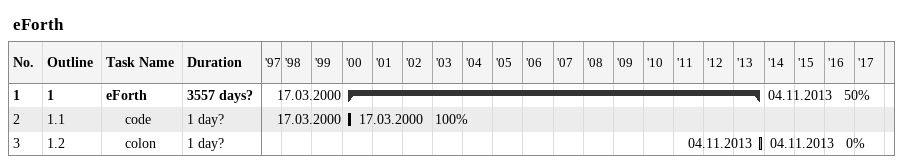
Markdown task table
eForth

| ID | WBS | Task | Duration | Start | Finish | % complete |
|---|---|---|---|---|---|---|
| 1 | 1 | **eForth** | 3557d? | 2000-03-17 | 2013-11-04 | 50 |
| 2 | 1.1 | code | 1d? | 2000-03-17 | 2000-03-17 | 100 |
| 3 | 1.2 | colon | 1d? | 2013-11-04 | 2013-11-04 | 0 |
